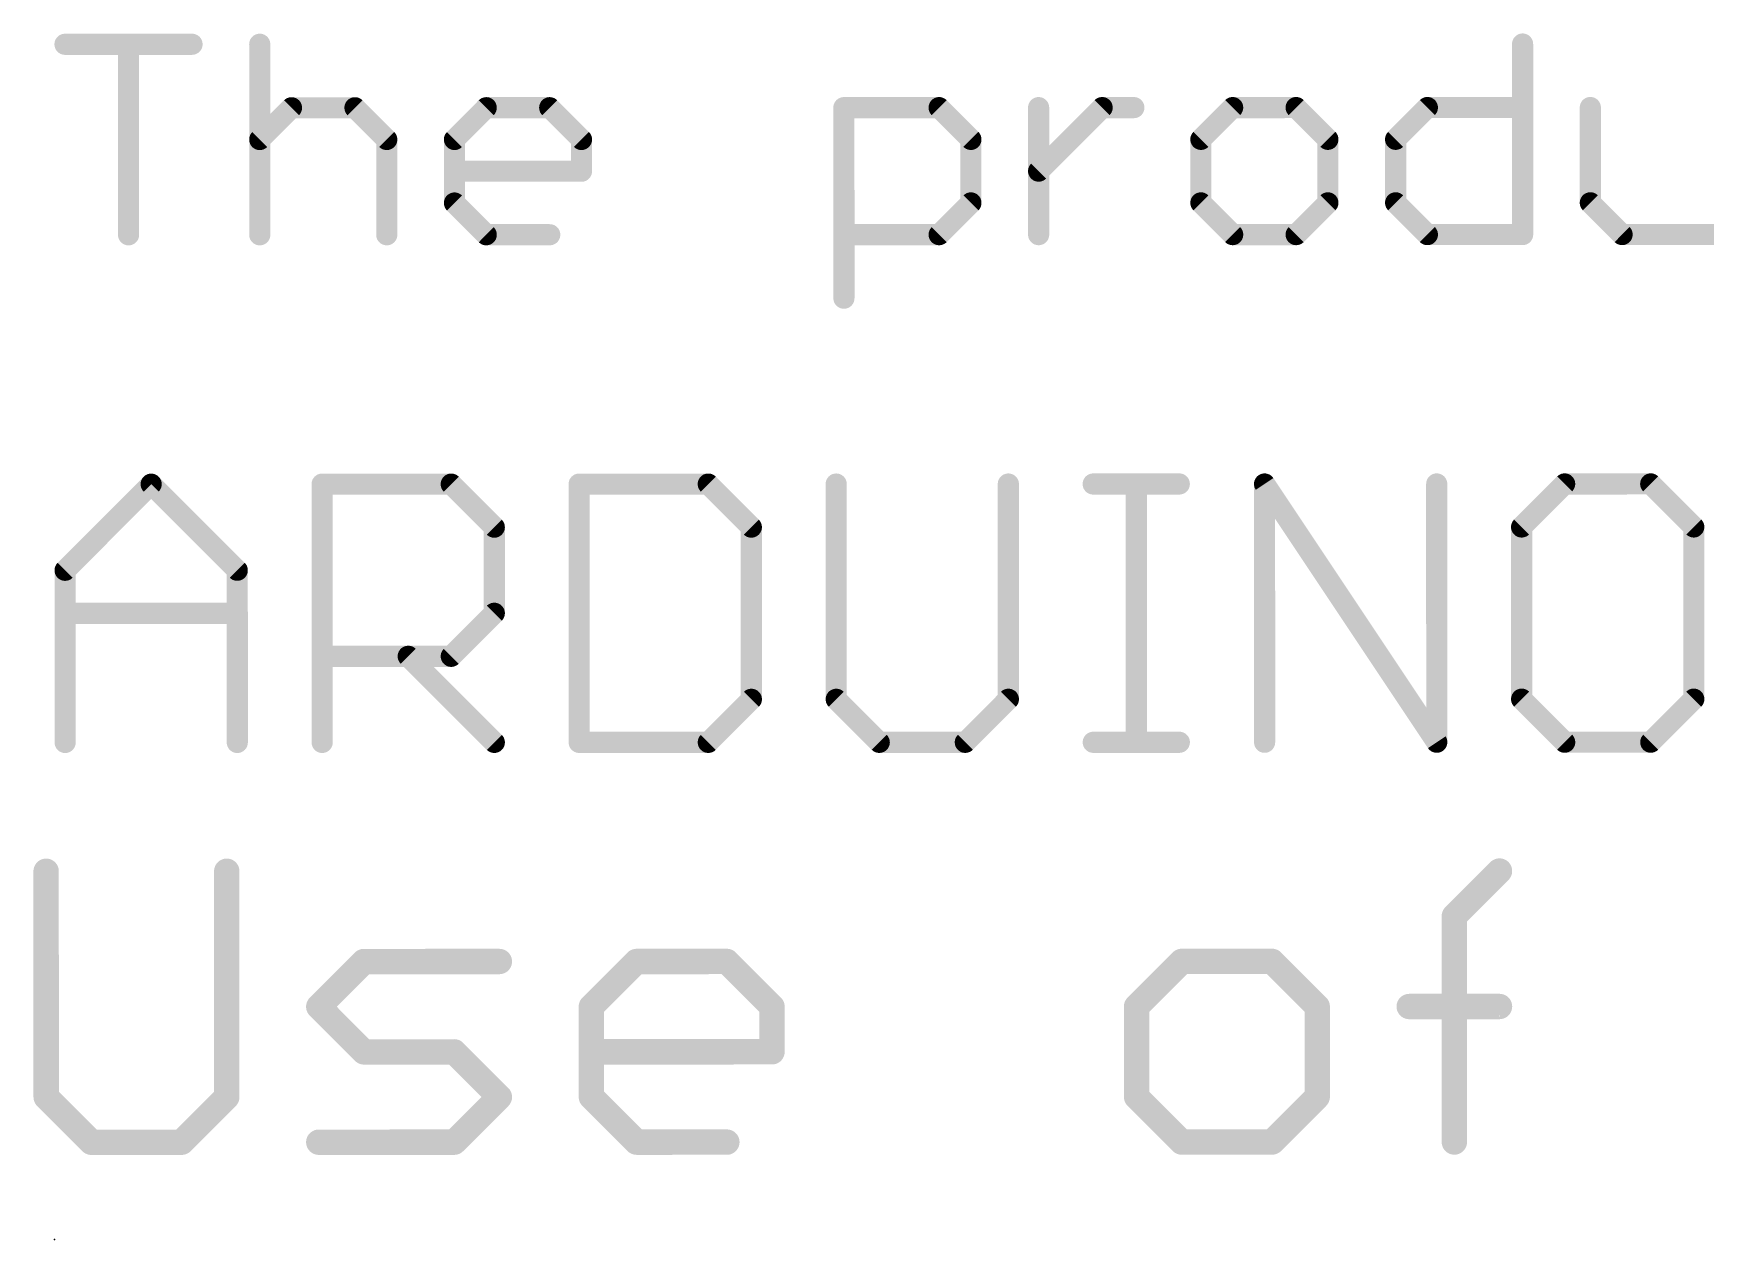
# Model space of a CAD drawing. Header units: millimetres. Extents: x -20 to 130, y -23 to 60.
# Drawn here: x -20.31 to -10.27, y -23.38 to -16.14 of the extents above; entities that cross this region are included whole.
import ezdxf

# ---------------------------------------------------------------- set-up
doc = ezdxf.new("R2010")
doc.units = ezdxf.units.MM
doc.header["$MEASUREMENT"] = 0
doc.layers.add('1', color=22, linetype='CONTINUOUS')
doc.layers.add('23', color=7, linetype='CONTINUOUS')

msp = doc.modelspace()

# ---------------------------------------------------------------- linework, layer by layer
at = {"layer": '1'}
for points, const_width in [([(-20.12003, -16.20098), (-19.35733, -16.20084)], 0.127), ([(-19.73853, -17.34491), (-19.73873, -16.20091)], 0.127), ([(-18.95063, -16.20077), (-18.95043, -17.34477)], 0.127), ([(-11.36653, -16.19945), (-11.36634, -17.34345)], 0.127), ([(-18.95053, -16.77277), (-18.75987, -16.58214)], 0.127), ([(-18.75987, -16.58214), (-18.37857, -16.58207)], 0.127), ([(-18.37857, -16.58207), (-18.18793, -16.77264)], 0.127), ([(-17.78113, -16.77257), (-17.59047, -16.58193)], 0.127), ([(-17.59047, -16.58193), (-17.20917, -16.58187)], 0.127), ([(-17.20917, -16.58187), (-17.01853, -16.77243)], 0.127), ([(-15.44237, -16.58156), (-14.87037, -16.58146)], 0.127), ([(-15.44217, -17.72546), (-15.44237, -16.58156)], 0.127), ([(-14.87037, -16.58146), (-14.67973, -16.77203)], 0.127), ([(-14.27284, -17.34395), (-14.27297, -16.58135)], 0.127), ([(-14.2729, -16.96265), (-13.89167, -16.58129)], 0.127), ([(-13.89167, -16.58129), (-13.70097, -16.58125)], 0.127), ([(-13.10787, -16.58115), (-13.29843, -16.77178)], 0.127), ([(-12.72647, -16.58108), (-13.10787, -16.58115)], 0.127), ([(-12.53583, -16.77165), (-12.72647, -16.58108)], 0.127), ([(-12.12903, -16.77158), (-11.93847, -16.58095)], 0.127), ([(-11.93847, -16.58095), (-11.36647, -16.58085)], 0.127), ([(-10.95967, -16.58078), (-10.95957, -17.15268)], 0.127), ([(-18.18793, -16.77264), (-18.18783, -17.34464)], 0.127), ([(-17.78107, -17.15387), (-17.78113, -16.77257)], 0.127), ([(-17.01853, -16.77243), (-17.0185, -16.96313)], 0.127), ([(-14.67973, -16.77203), (-14.67967, -17.15333)], 0.127), ([(-13.29843, -16.77178), (-13.29837, -17.15308)], 0.127), ([(-12.53577, -17.15295), (-12.53583, -16.77165)], 0.127), ([(-12.12897, -17.15288), (-12.12903, -16.77158)], 0.127), ([(-17.0185, -16.96313), (-17.7811, -16.96327)], 0.127), ([(-17.59033, -17.34453), (-17.78107, -17.15387)], 0.127), ([(-14.67967, -17.15333), (-14.87024, -17.34406)], 0.127), ([(-13.29837, -17.15308), (-13.10774, -17.34375)], 0.127), ([(-12.72634, -17.34368), (-12.53577, -17.15295)], 0.127), ([(-11.93834, -17.34355), (-12.12897, -17.15288)], 0.127), ([(-10.95957, -17.15268), (-10.76894, -17.34334)], 0.127), ([(-17.20903, -17.34447), (-17.59033, -17.34453)], 0.127), ([(-14.87024, -17.34406), (-15.44224, -17.34416)], 0.127), ([(-13.10774, -17.34375), (-12.72634, -17.34368)], 0.127), ([(-11.36634, -17.34345), (-11.93834, -17.34355)], 0.127), ([(-10.76894, -17.34334), (-10.19694, -17.34324)], 0.127), ([(-18.57597, -18.84201), (-17.80057, -18.84187)], 0.127), ([(-17.80057, -18.84187), (-17.54213, -19.10023)], 0.127), ([(-16.25697, -18.8416), (-17.03237, -18.84174)], 0.127), ([(-17.03237, -18.84174), (-17.0321, -20.39244)], 0.127), ([(-15.99853, -19.09996), (-16.25697, -18.8416)], 0.127), ([(-15.48877, -18.84147), (-15.48855, -20.13367)], 0.127), ([(-14.45475, -20.13349), (-14.45497, -18.84129)], 0.127), ([(-13.94517, -18.8412), (-13.42827, -18.84111)], 0.127), ([(-13.6864, -20.39185), (-13.68667, -18.84115)], 0.127), ([(-12.9158, -20.39172), (-12.91607, -18.84102)], 0.127), ([(-12.91607, -18.84102), (-11.882, -20.39154)], 0.127), ([(-11.882, -20.39154), (-11.88227, -18.84084)], 0.127), ([(-11.11397, -18.8407), (-11.37243, -19.09915)], 0.127), ([(-10.59707, -18.84061), (-11.11397, -18.8407)], 0.127), ([(-10.33863, -19.09897), (-10.59707, -18.84061)], 0.127), ([(-20.11948, -19.35917), (-19.60267, -18.84218)], 0.127), ([(-19.60267, -18.84218), (-19.08568, -19.35899)], 0.127), ([(-18.5757, -20.39271), (-18.57597, -18.84201)], 0.127), ([(-17.54213, -19.10023), (-17.54204, -19.61713)], 0.127), ([(-15.99835, -20.13376), (-15.99853, -19.09996)], 0.127), ([(-11.37243, -19.09915), (-11.37225, -20.13295)], 0.127), ([(-10.33845, -20.13277), (-10.33863, -19.09897)], 0.127), ([(-20.1193, -20.39297), (-20.11948, -19.35917)], 0.127), ([(-19.08568, -19.35899), (-19.0855, -20.39279)], 0.127), ([(-20.11944, -19.61757), (-19.08564, -19.61739)], 0.127), ([(-17.54204, -19.61713), (-17.80039, -19.87567)], 0.127), ([(-17.80039, -19.87567), (-18.57579, -19.87581)], 0.127), ([(-18.05889, -19.87572), (-17.5419, -20.39253)], 0.127), ([(-16.2567, -20.3923), (-15.99835, -20.13376)], 0.127), ([(-15.48855, -20.13367), (-15.23, -20.39212)], 0.127), ([(-14.7131, -20.39203), (-14.45475, -20.13349)], 0.127), ([(-11.37225, -20.13295), (-11.1137, -20.3914)], 0.127), ([(-10.5968, -20.39131), (-10.33845, -20.13277)], 0.127), ([(-17.0321, -20.39244), (-16.2567, -20.3923)], 0.127), ([(-15.23, -20.39212), (-14.7131, -20.39203)], 0.127), ([(-13.9449, -20.3919), (-13.428, -20.39181)], 0.127), ([(-11.1137, -20.3914), (-10.5968, -20.39131)], 0.127), ([(-20.23347, -21.16629), (-20.23323, -22.52209)], 0.1524), ([(-19.14853, -22.52191), (-19.14877, -21.16611)], 0.1524), ([(-11.77652, -21.43602), (-11.50537, -21.16477)], 0.1524), ([(-11.77628, -22.79182), (-11.77652, -21.43602)], 0.1524), ([(-18.59613, -21.97951), (-18.32507, -21.70826)], 0.1524), ([(-18.32507, -21.70826), (-17.51157, -21.70812)], 0.1524), ([(-16.95903, -21.97922), (-16.68787, -21.70798)], 0.1524), ([(-16.68787, -21.70798), (-16.14557, -21.70788)], 0.1524), ([(-16.14557, -21.70788), (-15.87433, -21.97903)], 0.1524), ([(-13.41357, -21.7074), (-13.68473, -21.97865)], 0.1524), ([(-12.87127, -21.70731), (-13.41357, -21.7074)], 0.1524), ([(-12.60003, -21.97846), (-12.87127, -21.70731)], 0.1524), ([(-18.32498, -22.25066), (-18.59613, -21.97951)], 0.1524), ([(-16.95893, -22.52152), (-16.95903, -21.97922)], 0.1524), ([(-15.87433, -21.97903), (-15.87428, -22.25023)], 0.1524), ([(-13.68473, -21.97865), (-13.68463, -22.52095)], 0.1524), ([(-12.59993, -22.52076), (-12.60003, -21.97846)], 0.1524), ([(-12.04753, -21.97837), (-11.50523, -21.97827)], 0.1524), ([(-17.78268, -22.25057), (-18.32498, -22.25066)], 0.1524), ([(-17.51143, -22.52162), (-17.78268, -22.25057)], 0.1524), ([(-15.87428, -22.25023), (-16.95898, -22.25042)], 0.1524), ([(-20.23323, -22.52209), (-19.96198, -22.79325)], 0.1524), ([(-19.41968, -22.79315), (-19.14853, -22.52191)], 0.1524), ([(-17.78258, -22.79287), (-17.51143, -22.52162)], 0.1524), ([(-16.68768, -22.79268), (-16.95893, -22.52152)], 0.1524), ([(-13.68463, -22.52095), (-13.41338, -22.7921)], 0.1524), ([(-12.87108, -22.79201), (-12.59993, -22.52076)], 0.1524), ([(-19.96198, -22.79325), (-19.41968, -22.79315)], 0.1524), ([(-18.59598, -22.79301), (-17.78258, -22.79287)], 0.1524), ([(-16.14538, -22.79258), (-16.68768, -22.79268)], 0.1524), ([(-13.41338, -22.7921), (-12.87108, -22.79201)], 0.1524)]:
    msp.add_lwpolyline(points, dxfattribs=dict(at, const_width=const_width))
for points, const_width in [([(-20.12004, -16.16928, 1), (-20.12003, -16.23278)], 0.0635), ([(-19.70693, -16.2009, 1), (-19.77043, -16.20091)], 0.0635), ([(-19.35733, -16.23264, 1), (-19.35734, -16.16914)], 0.0635), ([(-18.91893, -16.20077, 1), (-18.98243, -16.20078)], 0.0635), ([(-11.33473, -16.19944, 1), (-11.39823, -16.19945)], 0.0635), ([(-18.75987, -16.55034, 1), (-18.75986, -16.61384)], 0.0635), ([(-18.73746, -16.60453, 1), (-18.78237, -16.55964)], 0.0635), ([(-18.35617, -16.55957, 1), (-18.40106, -16.60447)], 0.0635), ([(-18.37856, -16.61377, 1), (-18.37857, -16.55027)], 0.0635), ([(-17.59047, -16.55013, 1), (-17.59046, -16.61363)], 0.0635), ([(-17.56806, -16.60433, 1), (-17.61297, -16.55944)], 0.0635), ([(-17.18677, -16.55936, 1), (-17.23166, -16.60427)], 0.0635), ([(-17.20916, -16.61357, 1), (-17.20917, -16.55007)], 0.0635), ([(-15.41067, -16.58155, 1), (-15.47417, -16.58156)], 0.0635), ([(-15.44237, -16.54976, 1), (-15.44236, -16.61326)], 0.0635), ([(-14.84797, -16.55895, 1), (-14.89286, -16.60386)], 0.0635), ([(-14.87036, -16.61316, 1), (-14.87037, -16.54966)], 0.0635), ([(-14.24127, -16.58135, 1), (-14.30477, -16.58136)], 0.0635), ([(-13.89167, -16.54949, 1), (-13.89166, -16.61299)], 0.0635), ([(-13.86916, -16.60368, 1), (-13.91407, -16.55879)], 0.0635), ([(-13.70096, -16.61295, 1), (-13.70097, -16.54945)], 0.0635), ([(-13.10787, -16.54935, 1), (-13.10786, -16.61285)], 0.0635), ([(-13.08536, -16.60355, 1), (-13.13027, -16.55866)], 0.0635), ([(-12.70407, -16.55858, 1), (-12.74896, -16.60349)], 0.0635), ([(-12.72646, -16.61278, 1), (-12.72647, -16.54928)], 0.0635), ([(-11.93847, -16.54915, 1), (-11.93846, -16.61265)], 0.0635), ([(-11.91596, -16.60334, 1), (-11.96087, -16.55845)], 0.0635), ([(-11.36646, -16.61255, 1), (-11.36647, -16.54905)], 0.0635), ([(-10.92797, -16.58077, 1), (-10.99147, -16.58078)], 0.0635), ([(-18.97304, -16.75037, 1), (-18.92813, -16.79527)], 0.0635), ([(-18.15613, -16.77263, 1), (-18.21963, -16.77264)], 0.0635), ([(-18.21033, -16.79514, 1), (-18.16544, -16.75023)], 0.0635), ([(-17.74943, -16.77256, 1), (-17.81293, -16.77257)], 0.0635), ([(-17.80364, -16.75017, 1), (-17.75873, -16.79506)], 0.0635), ([(-16.98673, -16.77243, 1), (-17.05023, -16.77244)], 0.0635), ([(-17.04093, -16.79494, 1), (-16.99604, -16.75003)], 0.0635), ([(-14.64793, -16.77202, 1), (-14.71143, -16.77203)], 0.0635), ([(-14.70213, -16.79453, 1), (-14.65724, -16.74962)], 0.0635), ([(-13.26673, -16.77178, 1), (-13.33023, -16.77179)], 0.0635), ([(-13.32094, -16.74939, 1), (-13.27603, -16.79428)], 0.0635), ([(-12.50403, -16.77165, 1), (-12.56753, -16.77166)], 0.0635), ([(-12.55823, -16.79416, 1), (-12.51334, -16.74925)], 0.0635), ([(-12.09733, -16.77157, 1), (-12.16083, -16.77159)], 0.0635), ([(-12.15154, -16.74918, 1), (-12.10663, -16.79408)], 0.0635), ([(-17.78111, -16.93147, 1), (-17.7811, -16.99497)], 0.0635), ([(-17.0502, -16.96314, 1), (-16.9867, -16.96313)], 0.0635), ([(-17.0185, -16.99483, 1), (-17.01851, -16.93133)], 0.0635), ([(-14.29541, -16.94016, 1), (-14.2505, -16.98505)], 0.0635), ([(-17.75867, -17.13146, 1), (-17.80356, -17.17637)], 0.0635), ([(-17.81287, -17.15387, 1), (-17.74937, -17.15386)], 0.0635), ([(-14.71137, -17.15333, 1), (-14.64787, -17.15332)], 0.0635), ([(-14.65716, -17.17582, 1), (-14.70207, -17.13093)], 0.0635), ([(-13.27597, -17.13068, 1), (-13.32086, -17.17559)], 0.0635), ([(-13.33017, -17.15309, 1), (-13.26667, -17.15308)], 0.0635), ([(-12.56747, -17.15296, 1), (-12.50397, -17.15295)], 0.0635), ([(-12.51326, -17.17545, 1), (-12.55817, -17.13056)], 0.0635), ([(-12.10657, -17.13048, 1), (-12.15146, -17.17538)], 0.0635), ([(-12.16077, -17.15289, 1), (-12.09727, -17.15287)], 0.0635), ([(-10.93717, -17.13027, 1), (-10.98206, -17.17518)], 0.0635), ([(-10.99137, -17.15268, 1), (-10.92787, -17.15267)], 0.0635), ([(-19.77023, -17.34491, 1), (-19.70673, -17.3449)], 0.0635), ([(-18.98223, -17.34478, 1), (-18.91873, -17.34477)], 0.0635), ([(-18.21953, -17.34464, 1), (-18.15603, -17.34463)], 0.0635), ([(-17.59034, -17.31283, 1), (-17.59033, -17.37623)], 0.0635), ([(-17.61283, -17.36704, 1), (-17.56794, -17.32203)], 0.0635), ([(-17.20903, -17.37617, 1), (-17.20904, -17.31277)], 0.0635), ([(-15.44224, -17.31246, 1), (-15.44223, -17.37586)], 0.0635), ([(-14.89274, -17.32156, 1), (-14.84783, -17.36655)], 0.0635), ([(-14.87023, -17.37576, 1), (-14.87024, -17.31236)], 0.0635), ([(-14.30464, -17.34396, 1), (-14.24114, -17.34395)], 0.0635), ([(-13.10774, -17.31205, 1), (-13.10773, -17.37545)], 0.0635), ([(-13.13013, -17.36626, 1), (-13.08524, -17.32125)], 0.0635), ([(-12.74884, -17.32119, 1), (-12.70393, -17.36618)], 0.0635), ([(-12.72633, -17.37538, 1), (-12.72634, -17.31198)], 0.0635), ([(-11.93834, -17.31185, 1), (-11.93833, -17.37525)], 0.0635), ([(-11.96073, -17.36605, 1), (-11.91584, -17.32104)], 0.0635), ([(-11.39804, -17.34345, 1), (-11.33454, -17.34344)], 0.0635), ([(-11.36633, -17.37515, 1), (-11.36634, -17.31175)], 0.0635), ([(-10.76894, -17.31164, 1), (-10.76893, -17.37504)], 0.0635), ([(-10.79133, -17.36585, 1), (-10.74644, -17.32084)], 0.0635), ([(-15.47397, -17.72546, 1), (-15.41047, -17.72545)], 0.0635), ([(-17.77818, -18.81937, 1), (-17.82307, -18.86427)], 0.0635), ([(-17.80057, -18.87357, 1), (-17.80058, -18.81007)], 0.0635), ([(-17.03238, -18.80994, 1), (-17.03237, -18.87344)], 0.0635), ([(-17.00057, -18.84173, 1), (-17.06407, -18.84174)], 0.0635), ([(-16.23458, -18.8191, 1), (-16.27947, -18.864)], 0.0635), ([(-16.25697, -18.8733, 1), (-16.25698, -18.8098)], 0.0635), ([(-15.45697, -18.84146, 1), (-15.52047, -18.84147)], 0.0635), ([(-14.42317, -18.84128, 1), (-14.48667, -18.84129)], 0.0635), ([(-13.94518, -18.8094, 1), (-13.94517, -18.8729)], 0.0635), ([(-13.65497, -18.84115, 1), (-13.71847, -18.84116)], 0.0635), ([(-13.42827, -18.87281, 1), (-13.42828, -18.80931)], 0.0635), ([(-12.88437, -18.84101, 1), (-12.94787, -18.84102)], 0.0635), ([(-12.88968, -18.82341, 1), (-12.94247, -18.85862)], 0.0635), ([(-11.85047, -18.84083, 1), (-11.91397, -18.84084)], 0.0635), ([(-11.11398, -18.8089, 1), (-11.11397, -18.8724)], 0.0635), ([(-11.09157, -18.8631, 1), (-11.13648, -18.81821)], 0.0635), ([(-10.57468, -18.81811, 1), (-10.61957, -18.86302)], 0.0635), ([(-10.59707, -18.87231, 1), (-10.59708, -18.80881)], 0.0635), ([(-19.58018, -18.81968, 1), (-19.62507, -18.86459)], 0.0635), ([(-19.58017, -18.86458, 1), (-19.62508, -18.81969)], 0.0635), ([(-18.57598, -18.81021, 1), (-18.57597, -18.87371)], 0.0635), ([(-18.54417, -18.842, 1), (-18.60767, -18.84201)], 0.0635), ([(-17.51033, -19.10022, 1), (-17.57383, -19.10023)], 0.0635), ([(-17.56452, -19.12273, 1), (-17.51963, -19.07782)], 0.0635), ([(-15.96673, -19.09995, 1), (-16.03023, -19.09996)], 0.0635), ([(-16.02092, -19.12246, 1), (-15.97603, -19.07755)], 0.0635), ([(-11.34063, -19.09914, 1), (-11.40423, -19.09915)], 0.0635), ([(-11.39493, -19.07675, 1), (-11.34992, -19.12164)], 0.0635), ([(-10.30683, -19.09896, 1), (-10.37033, -19.09897)], 0.0635), ([(-10.36102, -19.12147, 1), (-10.31613, -19.07656)], 0.0635), ([(-20.14199, -19.33668, 1), (-20.09698, -19.38157)], 0.0635), ([(-20.08778, -19.35917, 1), (-20.15118, -19.35918)], 0.0635), ([(-19.05388, -19.35899, 1), (-19.11738, -19.359)], 0.0635), ([(-19.10808, -19.3814, 1), (-19.06319, -19.33649)], 0.0635), ([(-20.11944, -19.58587, 1), (-20.11943, -19.64937)], 0.0635), ([(-19.08563, -19.64919, 1), (-19.08564, -19.58569)], 0.0635), ([(-17.51953, -19.63962, 1), (-17.56444, -19.59473)], 0.0635), ([(-17.57374, -19.61713, 1), (-17.51024, -19.61712)], 0.0635), ([(-18.5758, -19.84401, 1), (-18.57579, -19.90751)], 0.0635), ([(-18.0364, -19.85321, 1), (-18.08129, -19.89812)], 0.0635), ([(-17.8229, -19.85317, 1), (-17.77799, -19.89807)], 0.0635), ([(-17.80039, -19.90737, 1), (-17.8004, -19.84387)], 0.0635), ([(-15.97584, -20.15625, 1), (-16.02075, -20.11136)], 0.0635), ([(-15.46605, -20.11126, 1), (-15.51094, -20.15617)], 0.0635), ([(-14.43224, -20.15598, 1), (-14.47715, -20.11109)], 0.0635), ([(-11.34975, -20.11054, 1), (-11.39474, -20.15545)], 0.0635), ([(-10.31594, -20.15526, 1), (-10.36085, -20.11037)], 0.0635), ([(-16.03005, -20.13376, 1), (-15.96655, -20.13375)], 0.0635), ([(-15.52025, -20.13367, 1), (-15.45675, -20.13366)], 0.0635), ([(-14.48645, -20.13349, 1), (-14.42295, -20.13348)], 0.0635), ([(-11.40405, -20.13295, 1), (-11.34045, -20.13294)], 0.0635), ([(-10.37015, -20.13277, 1), (-10.30665, -20.13276)], 0.0635), ([(-20.151, -20.39298, 1), (-20.0876, -20.39297)], 0.0635), ([(-19.1172, -20.3928, 1), (-19.0537, -20.39279)], 0.0635), ([(-18.6074, -20.39271, 1), (-18.5439, -20.3927)], 0.0635), ([(-17.5643, -20.41503, 1), (-17.51941, -20.37002)], 0.0635), ([(-17.03211, -20.36074, 1), (-17.0321, -20.42424)], 0.0635), ([(-17.0638, -20.39244, 1), (-17.0003, -20.39243)], 0.0635), ([(-16.27921, -20.3698, 1), (-16.2343, -20.4148)], 0.0635), ([(-16.2567, -20.4241, 1), (-16.25671, -20.3606)], 0.0635), ([(-15.23001, -20.36042, 1), (-15.23, -20.42392)], 0.0635), ([(-15.2525, -20.41463, 1), (-15.20761, -20.36962)], 0.0635), ([(-14.73561, -20.36954, 1), (-14.6907, -20.41453)], 0.0635), ([(-14.7131, -20.42383, 1), (-14.71311, -20.36033)], 0.0635), ([(-13.94491, -20.3602, 1), (-13.9449, -20.4237)], 0.0635), ([(-13.7182, -20.39186, 1), (-13.6547, -20.39185)], 0.0635), ([(-13.428, -20.42361, 1), (-13.42801, -20.36011)], 0.0635), ([(-12.9476, -20.39172, 1), (-12.8841, -20.39171)], 0.0635), ([(-11.9137, -20.39154, 1), (-11.8502, -20.39153)], 0.0635), ([(-11.9084, -20.40914, 1), (-11.85561, -20.37393)], 0.0635), ([(-11.11371, -20.3597, 1), (-11.1137, -20.4232)], 0.0635), ([(-11.1362, -20.41391, 1), (-11.09131, -20.3689)], 0.0635), ([(-10.61931, -20.36882, 1), (-10.5744, -20.41381)], 0.0635), ([(-10.5968, -20.42311, 1), (-10.59681, -20.35961)], 0.0635), ([(-20.19537, -21.16629, 1), (-20.27157, -21.1663)], 0.0762), ([(-19.11067, -21.1661, 1), (-19.18687, -21.16611)], 0.0762), ([(-11.47846, -21.19177, 1), (-11.53227, -21.13788)], 0.0762), ([(-11.73842, -21.43601, 1), (-11.81462, -21.43603)], 0.0762), ([(-11.80343, -21.40902, 1), (-11.74952, -21.46291)], 0.0762), ([(-18.32508, -21.67016, 1), (-18.32507, -21.74636)], 0.0762), ([(-18.29807, -21.73526, 1), (-18.35198, -21.68137)], 0.0762), ([(-17.51157, -21.74622, 1), (-17.51158, -21.67002)], 0.0762), ([(-16.68788, -21.66988, 1), (-16.68787, -21.74608)], 0.0762), ([(-16.66097, -21.73497, 1), (-16.71488, -21.68108)], 0.0762), ([(-16.11868, -21.68098, 1), (-16.17247, -21.73489)], 0.0762), ([(-16.14557, -21.74598, 1), (-16.14558, -21.66978)], 0.0762), ([(-13.41358, -21.6693, 1), (-13.41357, -21.7455)], 0.0762), ([(-13.38667, -21.7344, 1), (-13.44058, -21.68051)], 0.0762), ([(-12.84428, -21.68041, 1), (-12.89817, -21.73431)], 0.0762), ([(-12.87127, -21.74541, 1), (-12.87128, -21.66921)], 0.0762), ([(-18.56923, -21.9526, 1), (-18.62312, -22.00641)], 0.0762), ([(-18.62313, -21.95261, 1), (-18.56922, -22.0064)], 0.0762), ([(-16.92093, -21.97922, 1), (-16.99713, -21.97923)], 0.0762), ([(-16.98593, -21.95233, 1), (-16.93202, -22.00612)], 0.0762), ([(-15.83623, -21.97903, 1), (-15.91243, -21.97904)], 0.0762), ([(-15.90132, -22.00594, 1), (-15.84743, -21.95213)], 0.0762), ([(-13.64663, -21.97865, 1), (-13.72283, -21.97866)], 0.0762), ([(-13.71163, -21.95176, 1), (-13.65772, -22.00555)], 0.0762), ([(-12.56193, -21.97846, 1), (-12.63813, -21.97847)], 0.0762), ([(-12.62702, -22.00537, 1), (-12.57313, -21.95156)], 0.0762), ([(-12.04753, -21.94027, 1), (-12.04752, -22.01647)], 0.0762), ([(-11.50522, -22.01637, 1), (-11.50523, -21.94017)], 0.0762), ([(-18.32499, -22.21256, 1), (-18.32497, -22.28876)], 0.0762), ([(-18.35187, -22.27757, 1), (-18.29798, -22.22366)], 0.0762), ([(-17.75568, -22.22356, 1), (-17.80957, -22.27747)], 0.0762), ([(-17.78267, -22.28867, 1), (-17.78269, -22.21247)], 0.0762), ([(-16.95899, -22.21232, 1), (-16.95897, -22.28852)], 0.0762), ([(-15.87427, -22.28833, 1), (-15.87429, -22.21213)], 0.0762), ([(-15.91238, -22.25024, 1), (-15.83618, -22.25023)], 0.0762), ([(-20.27133, -22.5221, 1), (-20.19513, -22.52209)], 0.0762), ([(-20.20634, -22.49519, 1), (-20.26013, -22.5491)], 0.0762), ([(-19.18663, -22.52191, 1), (-19.11043, -22.5219)], 0.0762), ([(-19.12163, -22.5489, 1), (-19.17554, -22.49501)], 0.0762), ([(-17.48443, -22.54862, 1), (-17.53834, -22.49472)], 0.0762), ([(-17.53833, -22.54862, 1), (-17.48444, -22.49472)], 0.0762), ([(-16.99703, -22.52153, 1), (-16.92083, -22.52152)], 0.0762), ([(-16.93194, -22.49462, 1), (-16.98583, -22.54853)], 0.0762), ([(-13.72273, -22.52096, 1), (-13.64653, -22.52095)], 0.0762), ([(-13.65764, -22.49405, 1), (-13.71153, -22.54796)], 0.0762), ([(-12.63803, -22.52077, 1), (-12.56183, -22.52076)], 0.0762), ([(-12.57303, -22.54776, 1), (-12.62694, -22.49387)], 0.0762), ([(-19.96199, -22.75515, 1), (-19.96198, -22.83135)], 0.0762), ([(-19.98898, -22.82015, 1), (-19.93509, -22.76634)], 0.0762), ([(-19.44659, -22.76626, 1), (-19.39278, -22.82005)], 0.0762), ([(-19.41968, -22.83125, 1), (-19.41969, -22.75505)], 0.0762), ([(-18.59599, -22.75491, 1), (-18.59598, -22.83111)], 0.0762), ([(-17.80949, -22.76597, 1), (-17.75558, -22.81976)], 0.0762), ([(-17.78258, -22.83097, 1), (-17.78259, -22.75477)], 0.0762), ([(-16.68769, -22.75458, 1), (-16.68768, -22.83078)], 0.0762), ([(-16.71468, -22.81958, 1), (-16.66079, -22.76577)], 0.0762), ([(-16.14538, -22.83068, 1), (-16.14539, -22.75448)], 0.0762), ([(-13.41339, -22.754, 1), (-13.41338, -22.8302)], 0.0762), ([(-13.44038, -22.81901, 1), (-13.38649, -22.7652)], 0.0762), ([(-12.89799, -22.76511, 1), (-12.84408, -22.81891)], 0.0762), ([(-12.87108, -22.83011, 1), (-12.87109, -22.75391)], 0.0762), ([(-11.81438, -22.79183, 1), (-11.73818, -22.79181)], 0.0762)]:
    msp.add_lwpolyline(points, format="xyb", dxfattribs=dict(at, const_width=const_width))
at = {"layer": '23'}
msp.add_point((-20.18228, -23.37749), dxfattribs=at)

doc.saveas('drawing.dxf')
